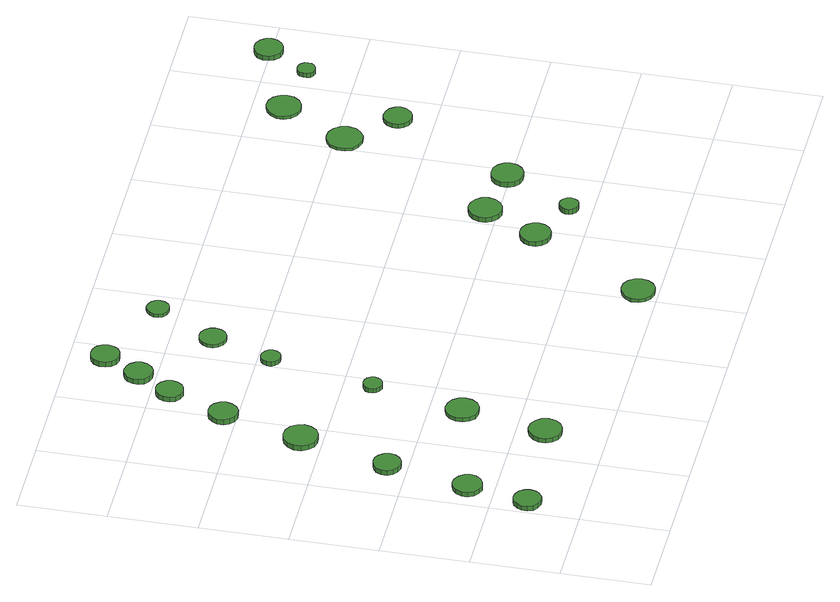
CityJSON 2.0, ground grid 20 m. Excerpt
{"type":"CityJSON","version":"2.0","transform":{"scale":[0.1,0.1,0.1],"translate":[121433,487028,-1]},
"CityObjects":{
"tree1":{"type":"SolitaryVegetationObject","attributes":{"function":"something"},"geometry":[{"type":"MultiSurface","lod":"1","boundaries":[[[0,1,2,3,4,5,6,7,8,9,10,11,12,13,14]],[[15,16,17,18,19,20,21,22,23,24,25,26,27,28,29]],[[0,29,28,1]],[[1,28,27,2]],[[2,27,26,3]],[[3,26,25,4]],[[4,25,24,5]],[[5,24,23,6]],[[6,23,22,7]],[[7,22,21,8]],[[8,21,20,9]],[[9,20,19,10]],[[10,19,18,11]],[[11,18,17,12]],[[12,17,16,13]],[[13,16,15,14]],[[14,15,29,0]]]}]},
"tree2":{"type":"SolitaryVegetationObject","attributes":{"function":"something"},"geometry":[{"type":"MultiSurface","lod":"1","boundaries":[[[30,31,32,33,34,35,36,37,38,39,40,41,42,43,44]],[[45,46,47,48,49,50,51,52,53,54,55,56,57,58,59]],[[30,59,58,31]],[[31,58,57,32]],[[32,57,56,33]],[[33,56,55,34]],[[34,55,54,35]],[[35,54,53,36]],[[36,53,52,37]],[[37,52,51,38]],[[38,51,50,39]],[[39,50,49,40]],[[40,49,48,41]],[[41,48,47,42]],[[42,47,46,43]],[[43,46,45,44]],[[44,45,59,30]]]}]},
"tree3":{"type":"SolitaryVegetationObject","attributes":{"function":"something"},"geometry":[{"type":"MultiSurface","lod":"1","boundaries":[[[60,61,62,63,64,65,66,67,68,69,70,71,72,73,74]],[[75,76,77,78,79,80,81,82,83,84,85,86,87,88,89]],[[60,89,88,61]],[[61,88,87,62]],[[62,87,86,63]],[[63,86,85,64]],[[64,85,84,65]],[[65,84,83,66]],[[66,83,82,67]],[[67,82,81,68]],[[68,81,80,69]],[[69,80,79,70]],[[70,79,78,71]],[[71,78,77,72]],[[72,77,76,73]],[[73,76,75,74]],[[74,75,89,60]]]}]},
"tree4":{"type":"SolitaryVegetationObject","attributes":{"function":"something"},"geometry":[{"type":"MultiSurface","lod":"1","boundaries":[[[90,91,92,93,94,95,96,97,98,99,100,101,102,103,104]],[[105,106,107,108,109,110,111,112,113,114,115,116,117,118,119]],[[90,119,118,91]],[[91,118,117,92]],[[92,117,116,93]],[[93,116,115,94]],[[94,115,114,95]],[[95,114,113,96]],[[96,113,112,97]],[[97,112,111,98]],[[98,111,110,99]],[[99,110,109,100]],[[100,109,108,101]],[[101,108,107,102]],[[102,107,106,103]],[[103,106,105,104]],[[104,105,119,90]]]}]},
"tree5":{"type":"SolitaryVegetationObject","attributes":{"function":"something"},"geometry":[{"type":"MultiSurface","lod":"1","boundaries":[[[120,121,122,123,124,125,126,127,128,129,130,131,132,133,134]],[[135,136,137,138,139,140,141,142,143,144,145,146,147,148,149]],[[120,149,148,121]],[[121,148,147,122]],[[122,147,146,123]],[[123,146,145,124]],[[124,145,144,125]],[[125,144,143,126]],[[126,143,142,127]],[[127,142,141,128]],[[128,141,140,129]],[[129,140,139,130]],[[130,139,138,131]],[[131,138,137,132]],[[132,137,136,133]],[[133,136,135,134]],[[134,135,149,120]]]}]},
"tree6":{"type":"SolitaryVegetationObject","attributes":{"function":"something"},"geometry":[{"type":"MultiSurface","lod":"1","boundaries":[[[150,151,152,153,154,155,156,157,158,159,160,161,162,163,164]],[[165,166,167,168,169,170,171,172,173,174,175,176,177,178,179]],[[150,179,178,151]],[[151,178,177,152]],[[152,177,176,153]],[[153,176,175,154]],[[154,175,174,155]],[[155,174,173,156]],[[156,173,172,157]],[[157,172,171,158]],[[158,171,170,159]],[[159,170,169,160]],[[160,169,168,161]],[[161,168,167,162]],[[162,167,166,163]],[[163,166,165,164]],[[164,165,179,150]]]}]},
"tree7":{"type":"SolitaryVegetationObject","attributes":{"function":"something"},"geometry":[{"type":"MultiSurface","lod":"1","boundaries":[[[180,181,182,183,184,185,186,187,188,189,190,191,192,193,194]],[[195,196,197,198,199,200,201,202,203,204,205,206,207,208,209]],[[180,209,208,181]],[[181,208,207,182]],[[182,207,206,183]],[[183,206,205,184]],[[184,205,204,185]],[[185,204,203,186]],[[186,203,202,187]],[[187,202,201,188]],[[188,201,200,189]],[[189,200,199,190]],[[190,199,198,191]],[[191,198,197,192]],[[192,197,196,193]],[[193,196,195,194]],[[194,195,209,180]]]}]},
"tree8":{"type":"SolitaryVegetationObject","attributes":{"function":"something"},"geometry":[{"type":"MultiSurface","lod":"1","boundaries":[[[210,211,212,213,214,215,216,217,218,219,220,221,222,223,224]],[[225,226,227,228,229,230,231,232,233,234,235,236,237,238,239]],[[210,239,238,211]],[[211,238,237,212]],[[212,237,236,213]],[[213,236,235,214]],[[214,235,234,215]],[[215,234,233,216]],[[216,233,232,217]],[[217,232,231,218]],[[218,231,230,219]],[[219,230,229,220]],[[220,229,228,221]],[[221,228,227,222]],[[222,227,226,223]],[[223,226,225,224]],[[224,225,239,210]]]}]},
"tree9":{"type":"SolitaryVegetationObject","attributes":{"function":"something"},"geometry":[{"type":"MultiSurface","lod":"1","boundaries":[[[240,241,242,243,244,245,246,247,248,249,250,251,252,253,254]],[[255,256,257,258,259,260,261,262,263,264,265,266,267,268,269]],[[240,269,268,241]],[[241,268,267,242]],[[242,267,266,243]],[[243,266,265,244]],[[244,265,264,245]],[[245,264,263,246]],[[246,263,262,247]],[[247,262,261,248]],[[248,261,260,249]],[[249,260,259,250]],[[250,259,258,251]],[[251,258,257,252]],[[252,257,256,253]],[[253,256,255,254]],[[254,255,269,240]]]}]},
"tree10":{"type":"SolitaryVegetationObject","attributes":{"function":"something"},"geometry":[{"type":"MultiSurface","lod":"1","boundaries":[[[270,271,272,273,274,275,276,277,278,279,280,281,282,283,284]],[[285,286,287,288,289,290,291,292,293,294,295,296,297,298,299]],[[270,299,298,271]],[[271,298,297,272]],[[272,297,296,273]],[[273,296,295,274]],[[274,295,294,275]],[[275,294,293,276]],[[276,293,292,277]],[[277,292,291,278]],[[278,291,290,279]],[[279,290,289,280]],[[280,289,288,281]],[[281,288,287,282]],[[282,287,286,283]],[[283,286,285,284]],[[284,285,299,270]]]}]},
"tree11":{"type":"SolitaryVegetationObject","attributes":{"function":"something"},"geometry":[{"type":"MultiSurface","lod":"1","boundaries":[[[300,301,302,303,304,305,306,307,308,309,310,311,312,313,314]],[[315,316,317,318,319,320,321,322,323,324,325,326,327,328,329]],[[300,329,328,301]],[[301,328,327,302]],[[302,327,326,303]],[[303,326,325,304]],[[304,325,324,305]],[[305,324,323,306]],[[306,323,322,307]],[[307,322,321,308]],[[308,321,320,309]],[[309,320,319,310]],[[310,319,318,311]],[[311,318,317,312]],[[312,317,316,313]],[[313,316,315,314]],[[314,315,329,300]]]}]},
"tree12":{"type":"SolitaryVegetationObject","attributes":{"function":"something"},"geometry":[{"type":"MultiSurface","lod":"1","boundaries":[[[330,331,332,333,334,335,336,337,338,339,340,341,342,343,344]],[[345,346,347,348,349,350,351,352,353,354,355,356,357,358,359]],[[330,359,358,331]],[[331,358,357,332]],[[332,357,356,333]],[[333,356,355,334]],[[334,355,354,335]],[[335,354,353,336]],[[336,353,352,337]],[[337,352,351,338]],[[338,351,350,339]],[[339,350,349,340]],[[340,349,348,341]],[[341,348,347,342]],[[342,347,346,343]],[[343,346,345,344]],[[344,345,359,330]]]}]},
"tree13":{"type":"SolitaryVegetationObject","attributes":{"function":"something"},"geometry":[{"type":"MultiSurface","lod":"1","boundaries":[[[360,361,362,363,364,365,366,367,368,369,370,371,372,373,374]],[[375,376,377,378,379,380,381,382,383,384,385,386,387,388,389]],[[360,389,388,361]],[[361,388,387,362]],[[362,387,386,363]],[[363,386,385,364]],[[364,385,384,365]],[[365,384,383,366]],[[366,383,382,367]],[[367,382,381,368]],[[368,381,380,369]],[[369,380,379,370]],[[370,379,378,371]],[[371,378,377,372]],[[372,377,376,373]],[[373,376,375,374]],[[374,375,389,360]]]}]},
"tree14":{"type":"SolitaryVegetationObject","attributes":{"function":"something"},"geometry":[{"type":"MultiSurface","lod":"1","boundaries":[[[390,391,392,393,394,395,396,397,398,399,400,401,402,403,404]],[[405,406,407,408,409,410,411,412,413,414,415,416,417,418,419]],[[390,419,418,391]],[[391,418,417,392]],[[392,417,416,393]],[[393,416,415,394]],[[394,415,414,395]],[[395,414,413,396]],[[396,413,412,397]],[[397,412,411,398]],[[398,411,410,399]],[[399,410,409,400]],[[400,409,408,401]],[[401,408,407,402]],[[402,407,406,403]],[[403,406,405,404]],[[404,405,419,390]]]}]},
"tree15":{"type":"SolitaryVegetationObject","attributes":{"function":"something"},"geometry":[{"type":"MultiSurface","lod":"1","boundaries":[[[420,421,422,423,424,425,426,427,428,429,430,431,432,433,434]],[[435,436,437,438,439,440,441,442,443,444,445,446,447,448,449]],[[420,449,448,421]],[[421,448,447,422]],[[422,447,446,423]],[[423,446,445,424]],[[424,445,444,425]],[[425,444,443,426]],[[426,443,442,427]],[[427,442,441,428]],[[428,441,440,429]],[[429,440,439,430]],[[430,439,438,431]],[[431,438,437,432]],[[432,437,436,433]],[[433,436,435,434]],[[434,435,449,420]]]}]},
"tree16":{"type":"SolitaryVegetationObject","attributes":{"function":"something"},"geometry":[{"type":"MultiSurface","lod":"1","boundaries":[[[450,451,452,453,454,455,456,457,458,459,460,461,462,463,464]],[[465,466,467,468,469,470,471,472,473,474,475,476,477,478,479]],[[450,479,478,451]],[[451,478,477,452]],[[452,477,476,453]],[[453,476,475,454]],[[454,475,474,455]],[[455,474,473,456]],[[456,473,472,457]],[[457,472,471,458]],[[458,471,470,459]],[[459,470,469,460]],[[460,469,468,461]],[[461,468,467,462]],[[462,467,466,463]],[[463,466,465,464]],[[464,465,479,450]]]}]},
"tree17":{"type":"SolitaryVegetationObject","attributes":{"function":"something"},"geometry":[{"type":"MultiSurface","lod":"1","boundaries":[[[480,481,482,483,484,485,486,487,488,489,490,491,492,493,494]],[[495,496,497,498,499,500,501,502,503,504,505,506,507,508,509]],[[480,509,508,481]],[[481,508,507,482]],[[482,507,506,483]],[[483,506,505,484]],[[484,505,504,485]],[[485,504,503,486]],[[486,503,502,487]],[[487,502,501,488]],[[488,501,500,489]],[[489,500,499,490]],[[490,499,498,491]],[[491,498,497,492]],[[492,497,496,493]],[[493,496,495,494]],[[494,495,509,480]]]}]},
"tree18":{"type":"SolitaryVegetationObject","attributes":{"function":"something"},"geometry":[{"type":"MultiSurface","lod":"1","boundaries":[[[510,511,512,513,514,515,516,517,518,519,520,521,522,523,524]],[[525,526,527,528,529,530,531,532,533,534,535,536,537,538,539]],[[510,539,538,511]],[[511,538,537,512]],[[512,537,536,513]],[[513,536,535,514]],[[514,535,534,515]],[[515,534,533,516]],[[516,533,532,517]],[[517,532,531,518]],[[518,531,530,519]],[[519,530,529,520]],[[520,529,528,521]],[[521,528,527,522]],[[522,527,526,523]],[[523,526,525,524]],[[524,525,539,510]]]}]},
"tree19":{"type":"SolitaryVegetationObject","attributes":{"function":"something"},"geometry":[{"type":"MultiSurface","lod":"1","boundaries":[[[540,541,542,543,544,545,546,547,548,549,550,551,552,553,554]],[[555,556,557,558,559,560,561,562,563,564,565,566,567,568,569]],[[540,569,568,541]],[[541,568,567,542]],[[542,567,566,543]],[[543,566,565,544]],[[544,565,564,545]],[[545,564,563,546]],[[546,563,562,547]],[[547,562,561,548]],[[548,561,560,549]],[[549,560,559,550]],[[550,559,558,551]],[[551,558,557,552]],[[552,557,556,553]],[[553,556,555,554]],[[554,555,569,540]]]}]},
"tree20":{"type":"SolitaryVegetationObject","attributes":{"function":"something"},"geometry":[{"type":"MultiSurface","lod":"1","boundaries":[[[570,571,572,573,574,575,576,577,578,579,580,581,582,583,584]],[[585,586,587,588,589,590,591,592,593,594,595,596,597,598,599]],[[570,599,598,571]],[[571,598,597,572]],[[572,597,596,573]],[[573,596,595,574]],[[574,595,594,575]],[[575,594,593,576]],[[576,593,592,577]],[[577,592,591,578]],[[578,591,590,579]],[[579,590,589,580]],[[580,589,588,581]],[[581,588,587,582]],[[582,587,586,583]],[[583,586,585,584]],[[584,585,599,570]]]}]},
"tree21":{"type":"SolitaryVegetationObject","attributes":{"function":"something"},"geometry":[{"type":"MultiSurface","lod":"1","boundaries":[[[600,601,602,603,604,605,606,607,608,609,610,611,612,613,614]],[[615,616,617,618,619,620,621,622,623,624,625,626,627,628,629]],[[600,629,628,601]],[[601,628,627,602]],[[602,627,626,603]],[[603,626,625,604]],[[604,625,624,605]],[[605,624,623,606]],[[606,623,622,607]],[[607,622,621,608]],[[608,621,620,609]],[[609,620,619,610]],[[610,619,618,611]],[[611,618,617,612]],[[612,617,616,613]],[[613,616,615,614]],[[614,615,629,600]]]}]},
"tree22":{"type":"SolitaryVegetationObject","attributes":{"function":"something"},"geometry":[{"type":"MultiSurface","lod":"1","boundaries":[[[630,631,632,633,634,635,636,637,638,639,640,641,642,643,644]],[[645,646,647,648,649,650,651,652,653,654,655,656,657,658,659]],[[630,659,658,631]],[[631,658,657,632]],[[632,657,656,633]],[[633,656,655,634]],[[634,655,654,635]],[[635,654,653,636]],[[636,653,652,637]],[[637,652,651,638]],[[638,651,650,639]],[[639,650,649,640]],[[640,649,648,641]],[[641,648,647,642]],[[642,647,646,643]],[[643,646,645,644]],[[644,645,659,630]]]}]},
"tree23":{"type":"SolitaryVegetationObject","attributes":{"function":"something"},"geometry":[{"type":"MultiSurface","lod":"1","boundaries":[[[660,661,662,663,664,665,666,667,668,669,670,671,672,673,674]],[[675,676,677,678,679,680,681,682,683,684,685,686,687,688,689]],[[660,689,688,661]],[[661,688,687,662]],[[662,687,686,663]],[[663,686,685,664]],[[664,685,684,665]],[[665,684,683,666]],[[666,683,682,667]],[[667,682,681,668]],[[668,681,680,669]],[[669,680,679,670]],[[670,679,678,671]],[[671,678,677,672]],[[672,677,676,673]],[[673,676,675,674]],[[674,675,689,660]]]}]},
"tree24":{"type":"SolitaryVegetationObject","attributes":{"function":"something"},"geometry":[{"type":"MultiSurface","lod":"1","boundaries":[[[690,691,692,693,694,695,696,697,698,699,700,701,702,703,704]],[[705,706,707,708,709,710,711,712,713,714,715,716,717,718,719]],[[690,719,718,691]],[[691,718,717,692]],[[692,717,716,693]],[[693,716,715,694]],[[694,715,714,695]],[[695,714,713,696]],[[696,713,712,697]],[[697,712,711,698]],[[698,711,710,699]],[[699,710,709,700]],[[700,709,708,701]],[[701,708,707,702]],[[702,707,706,703]],[[703,706,705,704]],[[704,705,719,690]]]}]}
},
"vertices":[
[69,124,18],[66,136,18],[59,147,18],[48,153,18],[35,155,18],[23,151,18],[13,142,18],[8,130,18],[8,117,18],[13,105,18],[23,97,18],[35,93,18],[48,94,18],[59,101,18],[66,111,18],[66,111,6],[59,101,6],[48,94,6],[35,93,6],[23,97,6],[13,105,6],[8,117,6],[8,130,6],[13,142,6],[23,151,6],[35,155,6],[48,153,6],[59,147,6],[66,136,6],[69,124,6],
[97,262,17],[94,275,17],[86,286,17],[74,293,17],[60,295,17],[47,290,17],[37,281,17],[31,268,17],[31,255,17],[37,242,17],[47,233,17],[60,228,17],[74,230,17],[86,237,17],[94,248,17],[94,248,6],[86,237,6],[74,230,6],[60,228,6],[47,233,6],[37,242,6],[31,255,6],[31,268,6],[37,281,6],[47,290,6],[60,295,6],[74,293,6],[86,286,6],[94,275,6],[97,262,6],
[134,447,18],[131,460,18],[123,470,18],[112,477,18],[99,478,18],[87,474,18],[77,466,18],[71,454,18],[71,441,18],[77,429,18],[87,420,18],[99,416,18],[112,417,18],[123,424,18],[131,434,18],[131,434,6],[123,424,6],[112,417,6],[99,416,6],[87,420,6],[77,429,6],[71,441,6],[71,454,6],[77,466,6],[87,474,6],[99,478,6],[112,477,6],[123,470,6],[131,460,6],[134,447,6],
[329,138,17],[326,153,17],[317,165,17],[304,173,17],[288,175,17],[274,170,17],[262,159,17],[256,145,17],[256,130,17],[262,116,17],[274,105,17],[288,101,17],[304,102,17],[317,110,17],[326,122,17],[326,122,6],[317,110,6],[304,102,6],[288,101,6],[274,105,6],[262,116,6],[256,130,6],[256,145,6],[262,159,6],[274,170,6],[288,175,6],[304,173,6],[317,165,6],[326,153,6],[329,138,6],
[191,648,23],[187,664,23],[178,677,23],[164,685,23],[148,687,23],[133,682,23],[121,671,23],[114,656,23],[114,640,23],[121,625,23],[133,614,23],[148,610,23],[164,611,23],[178,619,23],[187,632,23],[187,632,10],[178,619,10],[164,611,10],[148,610,10],[133,614,10],[121,625,10],[114,640,10],[114,656,10],[121,671,10],[133,682,10],[148,687,10],[164,685,10],[178,677,10],[187,664,10],[191,648,10],
[366,329,16],[363,344,16],[354,356,16],[340,364,16],[325,366,16],[310,361,16],[299,351,16],[293,336,16],[293,321,16],[299,307,16],[310,296,16],[325,292,16],[340,293,16],[354,301,16],[363,314,16],[363,314,6],[354,301,6],[340,293,6],[325,292,6],[310,296,6],[299,307,6],[293,321,6],[293,336,6],[299,351,6],[310,361,6],[325,366,6],[340,364,6],[354,356,6],[363,344,6],[366,329,6],
[237,830,22],[234,844,22],[226,855,22],[215,862,22],[201,863,22],[188,859,22],[178,850,22],[172,837,22],[172,823,22],[178,811,22],[188,802,22],[201,797,22],[215,799,22],[226,806,22],[234,817,22],[234,817,9],[226,806,9],[215,799,9],[201,797,9],[188,802,9],[178,811,9],[172,823,9],[172,837,9],[178,850,9],[188,859,9],[201,863,9],[215,862,9],[226,855,9],[234,844,9],[237,830,9],
[398,536,17],[396,545,17],[391,553,17],[383,557,17],[374,558,17],[365,555,17],[358,549,17],[355,541,17],[355,532,17],[358,524,17],[365,518,17],[374,515,17],[383,516,17],[391,520,17],[396,528,17],[396,528,6],[391,520,6],[383,516,6],[374,515,6],[365,518,6],[358,524,6],[355,532,6],[355,541,6],[358,549,6],[365,555,6],[374,558,6],[383,557,6],[391,553,6],[396,545,6],[398,536,6],
[294,961,18],[291,974,18],[284,984,18],[273,991,18],[260,992,18],[248,988,18],[238,979,18],[233,968,18],[233,955,18],[238,943,18],[248,934,18],[260,930,18],[273,932,18],[284,938,18],[291,949,18],[291,949,6],[284,938,6],[273,932,6],[260,930,6],[248,934,6],[238,943,6],[233,955,6],[233,968,6],[238,979,6],[248,988,6],[260,992,6],[273,991,6],[284,984,6],[291,974,6],[294,961,6],
[344,1040,19],[341,1053,19],[333,1064,19],[322,1070,19],[309,1072,19],[296,1068,19],[286,1059,19],[281,1046,19],[281,1033,19],[286,1021,19],[296,1012,19],[309,1008,19],[322,1009,19],[333,1016,19],[341,1027,19],[341,1027,6],[333,1016,6],[322,1009,6],[309,1008,6],[296,1012,6],[286,1021,6],[281,1033,6],[281,1046,6],[286,1059,6],[296,1068,6],[309,1072,6],[322,1070,6],[333,1064,6],[341,1053,6],[344,1040,6],
[448,772,17],[446,781,17],[441,788,17],[433,793,17],[424,794,17],[415,791,17],[408,785,17],[404,777,17],[404,767,17],[408,759,17],[415,753,17],[424,750,17],[433,751,17],[441,755,17],[446,763,17],[446,763,6],[441,755,6],[433,751,6],[424,750,6],[415,753,6],[408,759,6],[404,767,6],[404,777,6],[408,785,6],[415,791,6],[424,794,6],[433,793,6],[441,788,6],[446,781,6],[448,772,6],
[390,1123,19],[387,1136,19],[380,1147,19],[368,1153,19],[355,1155,19],[342,1151,19],[332,1142,19],[327,1130,19],[327,1116,19],[332,1104,19],[342,1095,19],[355,1091,19],[368,1093,19],[380,1099,19],[387,1110,19],[387,1110,6],[380,1099,6],[368,1093,6],[355,1091,6],[342,1095,6],[332,1104,6],[327,1116,6],[327,1130,6],[332,1142,6],[342,1151,6],[355,1155,6],[368,1153,6],[380,1147,6],[387,1136,6],[390,1123,6],
[504,910,14],[501,922,14],[494,932,14],[483,939,14],[470,940,14],[458,936,14],[449,928,14],[443,916,14],[443,903,14],[449,892,14],[458,883,14],[470,879,14],[483,881,14],[494,887,14],[501,897,14],[501,897,6],[494,887,6],[483,881,6],[470,879,6],[458,883,6],[449,892,6],[443,903,6],[443,916,6],[449,928,6],[458,936,6],[470,940,6],[483,939,6],[494,932,6],[501,922,6],[504,910,6],
[866,46,15],[863,61,15],[854,74,15],[841,82,15],[825,83,15],[810,78,15],[799,68,15],[792,54,15],[792,38,15],[799,24,15],[810,14,15],[825,9,15],[841,10,15],[854,18,15],[863,31,15],[863,31,6],[854,18,6],[841,10,6],[825,9,6],[810,14,6],[799,24,6],[792,38,6],[792,54,6],[799,68,6],[810,78,6],[825,83,6],[841,82,6],[854,74,6],[863,61,6],[866,46,6],
[576,1047,14],[574,1058,14],[568,1066,14],[558,1071,14],[548,1073,14],[538,1069,14],[530,1062,14],[525,1052,14],[525,1042,14],[530,1032,14],[538,1025,14],[548,1022,14],[558,1023,14],[568,1028,14],[574,1037,14],[574,1037,6],[568,1028,6],[558,1023,6],[548,1022,6],[538,1025,6],[530,1032,6],[525,1042,6],[525,1052,6],[530,1062,6],[538,1069,6],[548,1073,6],[558,1071,6],[568,1066,6],[574,1058,6],[576,1047,6],
[1003,302,26],[1000,316,26],[991,328,26],[979,335,26],[965,337,26],[951,332,26],[940,322,26],[934,309,26],[934,295,26],[940,282,26],[951,272,26],[965,268,26],[979,269,26],[991,276,26],[1000,288,26],[1000,288,14],[991,276,14],[979,269,14],[965,268,14],[951,272,14],[940,282,14],[934,295,14],[934,309,14],[940,322,14],[951,332,14],[965,337,14],[979,335,14],[991,328,14],[1000,316,14],[1003,302,14],
[1106,252,26],[1104,261,26],[1099,268,26],[1091,273,26],[1082,274,26],[1074,271,26],[1067,265,26],[1063,257,26],[1063,248,26],[1067,240,26],[1074,234,26],[1082,231,26],[1091,232,26],[1099,236,26],[1104,244,26],[1104,244,13],[1099,236,13],[1091,232,13],[1082,231,13],[1074,234,13],[1067,240,13],[1063,248,13],[1063,257,13],[1067,265,13],[1074,271,13],[1082,274,13],[1091,273,13],[1099,268,13],[1104,261,13],[1106,252,13],
[1079,428,19],[1076,444,19],[1067,456,19],[1054,464,19],[1038,466,19],[1023,461,19],[1012,450,19],[1006,436,19],[1006,421,19],[1012,407,19],[1023,396,19],[1038,391,19],[1054,393,19],[1067,401,19],[1076,413,19],[1076,413,7],[1067,401,7],[1054,393,7],[1038,391,7],[1023,396,7],[1012,407,7],[1006,421,7],[1006,436,7],[1012,450,7],[1023,461,7],[1038,466,7],[1054,464,7],[1067,456,7],[1076,444,7],[1079,428,7],
[1210,408,20],[1207,422,20],[1198,434,20],[1185,442,20],[1170,443,20],[1156,439,20],[1145,429,20],[1139,415,20],[1139,400,20],[1145,386,20],[1156,376,20],[1170,372,20],[1185,373,20],[1198,381,20],[1207,393,20],[1207,393,7],[1198,381,7],[1185,373,7],[1170,372,7],[1156,376,7],[1145,386,7],[1139,400,7],[1139,415,7],[1145,429,7],[1156,439,7],[1170,443,7],[1185,442,7],[1198,434,7],[1207,422,7],[1210,408,7],
[1275,780,13],[1272,796,13],[1262,810,13],[1248,818,13],[1231,820,13],[1215,815,13],[1202,804,13],[1196,788,13],[1196,771,13],[1202,756,13],[1215,745,13],[1231,740,13],[1248,741,13],[1262,750,13],[1272,763,13],[1272,763,6],[1262,750,6],[1248,741,6],[1231,740,6],[1215,745,6],[1202,756,6],[1196,771,6],[1196,788,6],[1202,804,6],[1215,815,6],[1231,820,6],[1248,818,6],[1262,810,6],[1272,796,6],[1275,780,6],
[1362,682,17],[1359,695,17],[1351,706,17],[1340,712,17],[1327,714,17],[1315,710,17],[1305,701,17],[1300,689,17],[1300,676,17],[1305,664,17],[1315,655,17],[1327,651,17],[1340,652,17],[1351,659,17],[1359,670,17],[1359,670,6],[1351,659,6],[1340,652,6],[1327,651,6],[1315,655,6],[1305,664,6],[1300,676,6],[1300,689,6],[1305,701,6],[1315,710,6],[1327,714,6],[1340,712,6],[1351,706,6],[1359,695,6],[1362,682,6],
[1358,932,13],[1355,948,13],[1345,961,13],[1331,969,13],[1315,970,13],[1300,965,13],[1288,955,13],[1281,940,13],[1281,924,13],[1288,909,13],[1300,898,13],[1315,893,13],[1331,895,13],[1345,903,13],[1355,916,13],[1355,916,6],[1345,903,6],[1331,895,6],[1315,893,6],[1300,898,6],[1288,909,6],[1281,924,6],[1281,940,6],[1288,955,6],[1300,965,6],[1315,970,6],[1331,969,6],[1345,961,6],[1355,948,6],[1358,932,6],
[1477,911,17],[1476,919,17],[1471,926,17],[1464,930,17],[1455,931,17],[1447,928,17],[1441,923,17],[1438,915,17],[1438,907,17],[1441,899,17],[1447,893,17],[1455,891,17],[1464,892,17],[1471,896,17],[1476,903,17],[1476,903,6],[1471,896,6],[1464,892,6],[1455,891,6],[1447,893,6],[1441,899,6],[1438,907,6],[1438,915,6],[1441,923,6],[1447,928,6],[1455,931,6],[1464,930,6],[1471,926,6],[1476,919,6],[1477,911,6],
[1545,1006,18],[1542,1019,18],[1534,1030,18],[1522,1037,18],[1509,1038,18],[1496,1034,18],[1486,1025,18],[1481,1013,18],[1481,999,18],[1486,987,18],[1496,978,18],[1509,974,18],[1522,975,18],[1534,982,18],[1542,993,18],[1542,993,6],[1534,982,6],[1522,975,6],[1509,974,6],[1496,978,6],[1486,987,6],[1481,999,6],[1481,1013,6],[1486,1025,6],[1496,1034,6],[1509,1038,6],[1522,1037,6],[1534,1030,6],[1542,1019,6],[1545,1006,6]
]}
